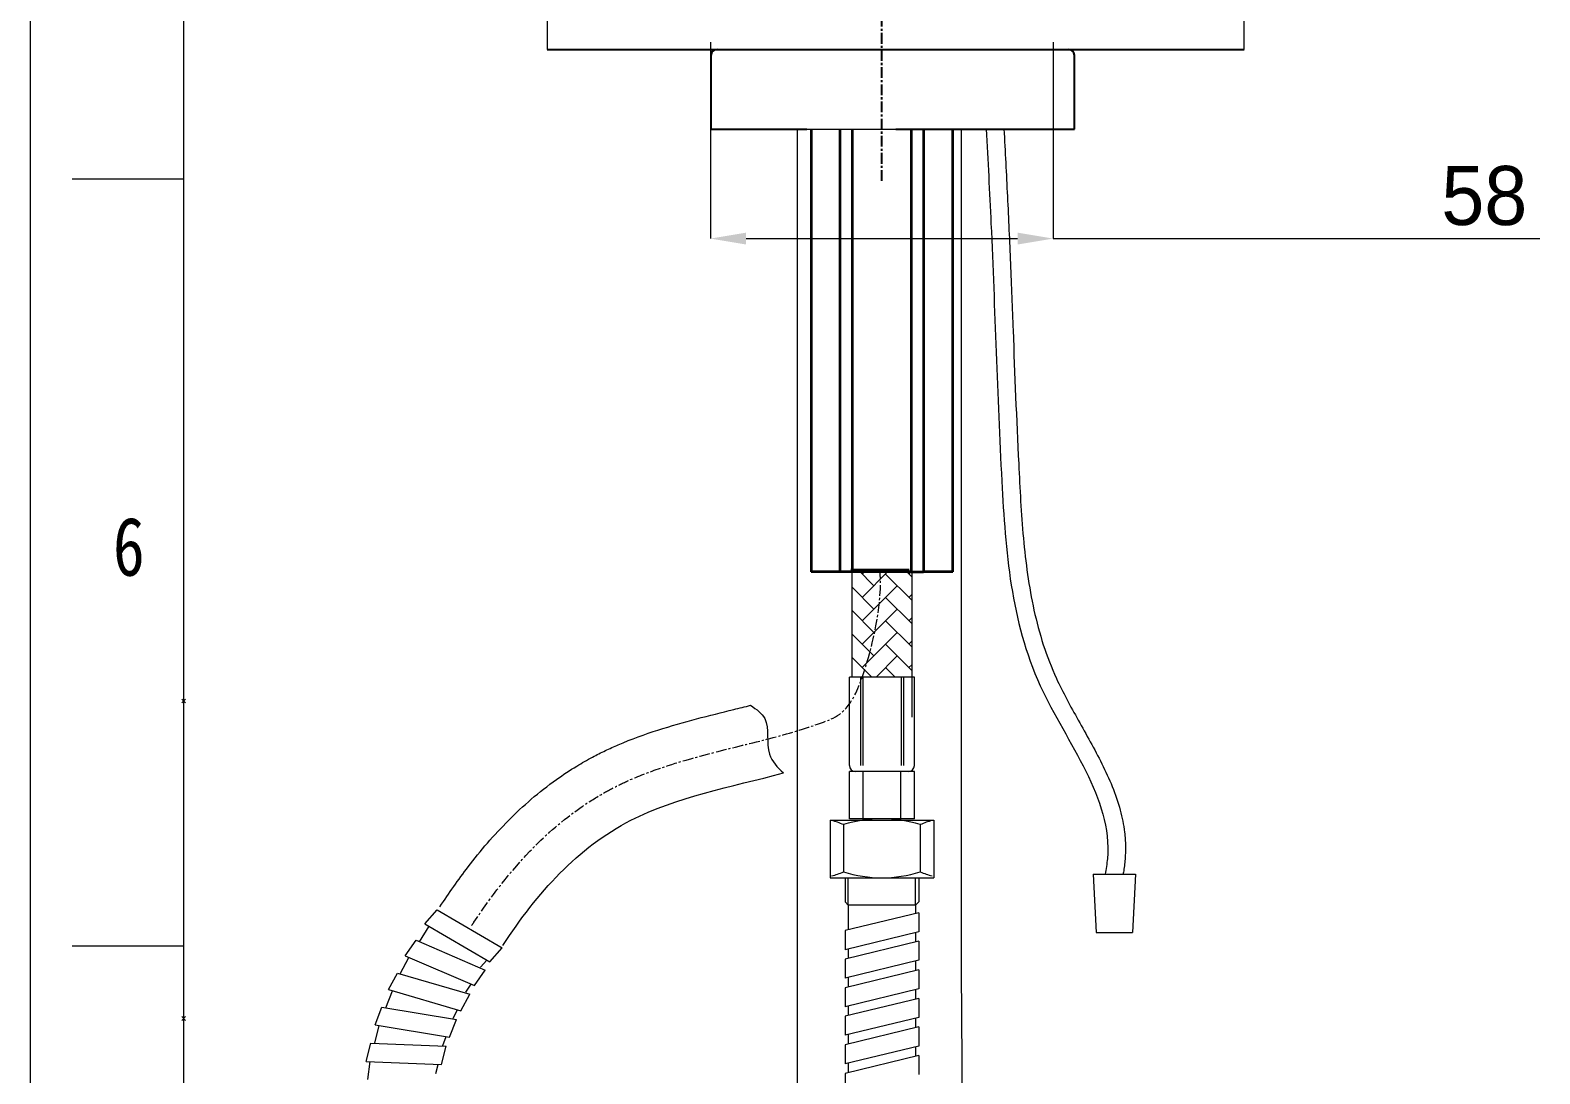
# Model space of a CAD drawing. Header units: inches. Extents: x 21126 to 21898, y -6726 to -5634.
# Drawn here: x 21125.8 to 21381.5, y -6461.1 to -6284.3 of the extents above; entities that cross this region are included whole.
import ezdxf

# ---------------------------------------------------------------- set-up
doc = ezdxf.new("R2010")
doc.units = ezdxf.units.IN
doc.header["$LTSCALE"] = 4.84
doc.header["$MEASUREMENT"] = 0
doc.header["$PDMODE"] = 3
doc.header["$PDSIZE"] = 0.3125
doc.linetypes.add('CENTER', pattern=[0.6, 0.375, -0.075, 0.075, -0.075])
doc.linetypes.add('CENTER2', pattern=[28.575, 19.05, -3.175, 3.175, -3.175])
doc.layers.get('0').update_dxf_attribs({"linetype": 'CONTINUOUS', "lineweight": 13})
doc.layers.add('2', color=1, linetype='CENTER2')
doc.layers.add('DIM', color=3, linetype='CONTINUOUS', lineweight=9)
doc.layers.add('중심선', color=1, linetype='CENTER', lineweight=25)
doc.styles.add('Daelim Dimension', font='')
doc.styles.get("Standard").update_dxf_attribs({"font": 'txt', "width": 0.8})
doc.styles.get('Daelim Dimension').set_extended_font_data('HYGothic-Extra')

msp = doc.modelspace()

# ---------------------------------------------------------------- linework, layer by layer
at = {"color": 7, "linetype": 'Continuous'}
for p, q in [((21125.82, -5633.52), (21125.82, -6725.51)), ((21151.82, -6309.51), (21132.93, -6309.51)), ((21151.82, -6439.51), (21132.93, -6439.51))]:
    msp.add_line(p, q, dxfattribs=at)
at = {"linetype": 'Continuous'}
for p, q in [((21151.82, -6699.51), (21151.82, -5659.51)), ((21268.72, -6378.41), (21266.11, -6375.8)), ((21266.74, -6376.43), (21267.37, -6375.8)), ((21266.74, -6380.39), (21271.33, -6375.8)), ((21275.14, -6380.87), (21270.7, -6376.43)), ((21275.14, -6376.91), (21274.03, -6375.8)), ((21274.66, -6376.43), (21275.14, -6375.95)), ((21268.72, -6382.37), (21265.02, -6378.67)), ((21266.74, -6384.35), (21272.68, -6378.41)), ((21275.14, -6384.83), (21270.7, -6380.39)), ((21274.66, -6380.39), (21275.14, -6379.91)), ((21268.72, -6386.33), (21265.02, -6382.63)), ((21266.74, -6388.31), (21272.68, -6382.37)), ((21275.14, -6388.79), (21270.7, -6384.35)), ((21274.66, -6384.35), (21275.14, -6383.87)), ((21268.72, -6390.29), (21265.02, -6386.59)), ((21266.74, -6392.27), (21272.68, -6386.33)), ((21275.14, -6392.75), (21270.7, -6388.31)), ((21274.66, -6388.31), (21275.14, -6387.83)), ((21268.36, -6393.89), (21265.02, -6390.55)), ((21269.08, -6393.89), (21272.68, -6390.29)), ((21274.66, -6392.27), (21275.14, -6391.79)), ((21272.32, -6393.89), (21270.7, -6392.27))]:
    msp.add_line(p, q, dxfattribs=at)
at = {"ltscale": 0.5}
for p, q in [((21213.37, -6282.53), (21213.37, -6287.53)), ((21331.41, -6287.53), (21331.41, -6282.53)), ((21252.44, -6301.03), (21272.44, -6301.03)), ((21261.31, -6418.14), (21278.85, -6418.14)), ((21305.87, -6427.3), (21313.01, -6427.3)), ((21305.87, -6427.3), (21306.36, -6437.19)), ((21313.01, -6427.3), (21312.52, -6437.19)), ((21261.31, -6427.89), (21278.85, -6427.89)), ((21306.36, -6437.19), (21312.52, -6437.19))]:
    msp.add_line(p, q, dxfattribs=at)
at = {"color": 252, "lineweight": 9, "ltscale": 0.5}
for p, q in [((21241.07, -6286.33), (21241.07, -6319.59)), ((21299.07, -6286.33), (21299.07, -6319.59)), ((21247.07, -6319.59), (21293.07, -6319.59))]:
    msp.add_line(p, q, dxfattribs=at)
for p, q in [((21255.81, -6443.59), (21255.81, -6301.03)), ((21283.56, -6443.59), (21283.56, -6301.03)), ((21265.02, -6393.89), (21265.02, -6375.8)), ((21275.14, -6375.8), (21275.14, -6375.95)), ((21275.14, -6375.95), (21275.14, -6376.91)), ((21275.14, -6376.91), (21275.14, -6379.91)), ((21275.14, -6379.91), (21275.14, -6380.87)), ((21275.14, -6380.87), (21275.14, -6393.89)), ((21275.14, -6383.87), (21275.14, -6384.83)), ((21264.58, -6408.89), (21264.58, -6393.89)), ((21275.58, -6393.89), (21264.58, -6393.89)), ((21275.58, -6393.89), (21264.58, -6393.89)), ((21264.58, -6408.89), (21264.58, -6393.89)), ((21275.58, -6393.89), (21264.58, -6393.89)), ((21266.51, -6408.89), (21266.51, -6393.89)), ((21266.51, -6408.89), (21266.51, -6393.89)), ((21266.89, -6408.89), (21266.89, -6393.89)), ((21266.89, -6408.89), (21266.89, -6393.89)), ((21273.42, -6408.89), (21273.42, -6393.89)), ((21273.42, -6408.89), (21273.42, -6393.89)), ((21273.8, -6408.89), (21273.8, -6393.89)), ((21273.8, -6408.89), (21273.8, -6393.89)), ((21275.14, -6393.89), (21275.14, -6400.67)), ((21275.14, -6393.89), (21275.14, -6400.67)), ((21275.58, -6408.89), (21275.58, -6393.89)), ((21275.58, -6408.89), (21275.58, -6393.89)), ((21264.58, -6417.89), (21264.58, -6409.89)), ((21275.58, -6409.89), (21264.58, -6409.89)), ((21264.58, -6417.89), (21264.58, -6409.89)), ((21275.58, -6409.89), (21264.58, -6409.89)), ((21266.91, -6417.89), (21266.91, -6409.89)), ((21266.91, -6417.89), (21266.91, -6409.89)), ((21273.26, -6417.89), (21273.26, -6409.89)), ((21273.26, -6417.89), (21273.26, -6409.89)), ((21275.58, -6417.89), (21275.58, -6409.89)), ((21275.58, -6417.89), (21275.58, -6409.89)), ((21261.31, -6418.14), (21261.31, -6427.89)), ((21263.58, -6418.89), (21263.58, -6426.89)), ((21275.58, -6417.89), (21264.58, -6417.89)), ((21276.58, -6418.89), (21276.58, -6426.89)), ((21278.85, -6418.14), (21278.85, -6427.89)), ((21261.31, -6427.89), (21278.85, -6427.89)), ((21263.83, -6427.89), (21263.83, -6431.95)), ((21276.33, -6427.89), (21276.33, -6431.95)), ((21264.39, -6432.51), (21263.83, -6431.95)), ((21264.39, -6432.51), (21264.39, -6436.71)), ((21275.77, -6432.51), (21264.39, -6432.51)), ((21275.77, -6432.51), (21276.33, -6431.95)), ((21275.77, -6432.51), (21275.77, -6433.95)), ((21192.64, -6435.71), (21194.78, -6433.33)), ((21194.78, -6433.33), (21205.79, -6439.78)), ((21276.33, -6433.81), (21263.83, -6436.85)), ((21276.33, -6433.81), (21276.33, -6437.04)), ((21191.74, -6438.73), (21193.38, -6436.1)), ((21192.64, -6435.71), (21203.65, -6442.16)), ((21263.83, -6436.85), (21263.83, -6440.08)), ((21276.33, -6437.04), (21263.83, -6440.08)), ((21275.77, -6437.18), (21275.77, -6438.79)), ((21189.34, -6441.11), (21191.18, -6438.49)), ((21191.18, -6438.49), (21202.9, -6443.55)), ((21203.65, -6442.16), (21205.79, -6439.78)), ((21276.33, -6438.65), (21263.83, -6441.69)), ((21264.39, -6439.94), (21264.39, -6441.55)), ((21276.33, -6438.65), (21276.33, -6441.88)), ((21188.49, -6444.16), (21189.97, -6441.38)), ((21188.54, -6444.06), (21189.97, -6441.38)), ((21189.34, -6441.11), (21201.06, -6446.17)), ((21202.08, -6443.06), (21203.15, -6441.87)), ((21263.83, -6441.69), (21263.83, -6444.91)), ((21276.33, -6441.88), (21263.83, -6444.91)), ((21275.77, -6442.02), (21275.77, -6443.63)), ((21186.53, -6446.85), (21188.03, -6444.03)), ((21188.03, -6444.03), (21200.28, -6447.62)), ((21201.06, -6446.17), (21202.9, -6443.55)), ((21255.81, -6510.29), (21255.81, -6443.59)), ((21276.33, -6443.49), (21263.83, -6446.53)), ((21264.39, -6444.78), (21264.39, -6446.39)), ((21276.33, -6443.49), (21276.33, -6446.72)), ((21284, -6506.2), (21283.56, -6443.59)), ((21186.07, -6449.94), (21187.18, -6447.04)), ((21186.53, -6446.85), (21198.78, -6450.45)), ((21198.78, -6450.45), (21200.28, -6447.62)), ((21199.61, -6447.25), (21200.53, -6445.94)), ((21263.83, -6446.53), (21263.83, -6449.75)), ((21276.33, -6446.72), (21263.83, -6449.75)), ((21276.33, -6448.33), (21263.83, -6451.37)), ((21275.77, -6446.85), (21275.77, -6448.47)), ((21276.33, -6448.33), (21276.33, -6451.56)), ((21184.26, -6452.82), (21185.4, -6449.83)), ((21185.4, -6449.83), (21198, -6451.91)), ((21197.47, -6451.7), (21198.22, -6450.28)), ((21264.39, -6449.62), (21264.39, -6451.23)), ((21184.17, -6455.94), (21184.92, -6452.93)), ((21184.26, -6452.82), (21196.85, -6454.89)), ((21196.85, -6454.89), (21198, -6451.91)), ((21263.83, -6451.37), (21263.83, -6454.59)), ((21276.33, -6451.56), (21263.83, -6454.59)), ((21276.33, -6453.17), (21263.83, -6456.21)), ((21275.77, -6451.69), (21275.77, -6453.31)), ((21276.33, -6453.17), (21276.33, -6456.4)), ((21182.73, -6459.02), (21183.5, -6455.92)), ((21183.5, -6455.92), (21196.25, -6456.44)), ((21195.71, -6456.3), (21196.28, -6454.8)), ((21264.39, -6454.46), (21264.39, -6456.07)), ((21195.48, -6459.55), (21196.25, -6456.44)), ((21263.83, -6456.21), (21263.83, -6459.43)), ((21276.33, -6456.4), (21263.83, -6459.43)), ((21276.33, -6458.01), (21263.83, -6461.05)), ((21275.77, -6456.53), (21275.77, -6458.15)), ((21276.33, -6458.01), (21276.33, -6461.24)), ((21182.73, -6459.02), (21195.48, -6459.55)), ((21183.03, -6462.06), (21183.4, -6459.05)), ((21194.52, -6461.07), (21194.9, -6459.52)), ((21263.83, -6461.05), (21263.83, -6464.27)), ((21264.39, -6459.3), (21264.39, -6460.91))]:
    msp.add_line(p, q)
at = {"color": 7, "lineweight": 35}
for p, q in [((21258.07, -6301.03), (21258.07, -6376.04)), ((21263.02, -6376.04), (21263.02, -6301.03)), ((21265.12, -6376.04), (21265.12, -6301.03)), ((21275.02, -6301.03), (21275.02, -6376.04)), ((21277.12, -6301.03), (21277.12, -6376.04)), ((21282.07, -6376.04), (21282.07, -6301.03))]:
    msp.add_line(p, q, dxfattribs=at)
at = {"color": 7, "lineweight": 35, "ltscale": 0.123772}
for p, q in [((21263.02, -6376.04), (21258.07, -6376.04)), ((21282.07, -6376.04), (21277.12, -6376.04))]:
    msp.add_line(p, q, dxfattribs=at)
at = {"color": 7, "lineweight": 35, "ltscale": 0.052499}
for p, q in [((21265.12, -6376.04), (21263.02, -6376.04)), ((21275.02, -6376.04), (21277.12, -6376.04))]:
    msp.add_line(p, q, dxfattribs=at)
at = {"color": 7, "lineweight": 35, "ltscale": 0.247543}
for p, q in [((21274.7, -6375.8), (21264.8, -6375.8)), ((21275.13, -6376.04), (21265.01, -6376.04))]:
    msp.add_line(p, q, dxfattribs=at)
at = {"color": 3}
for p, q in [((21264.39, -6432.51), (21264.39, -6427.89)), ((21275.77, -6432.51), (21275.77, -6427.89))]:
    msp.add_line(p, q, dxfattribs=at)
for centre, radius, start, end in [((21265.58, -6408.89), 1, 180, 270), ((21265.58, -6408.89), 1, 180, 270), ((21274.58, -6408.89), 1, 270, 0), ((21274.58, -6408.89), 1, 270, 0), ((21258.5, -6430.43), 12.61, 66.2483, 75.936), ((21270.08, -6439.52), 21.63, 72.5082, 107.4918), ((21281.66, -6430.43), 12.61, 104.064, 113.7517), ((21258.5, -6415.35), 12.61, 284.064, 293.7517), ((21270.08, -6406.27), 21.63, 252.5081, 287.4919), ((21281.66, -6415.35), 12.61, 246.2483, 255.936)]:
    msp.add_arc(centre, radius, start, end)
at = {"ltscale": 0.5}
for points, knots in [([(21287.75, -6301.03), (21288.03, -6306.37), (21289.07, -6326.26), (21289.94, -6357.81), (21292.64, -6394.9), (21309.85, -6415.12), (21308.04, -6426.42), (21307.9, -6427.3)], [2.461985, 2.461985, 2.461985, 2.461985, 18.503757, 62.213873, 97.448387, 128.889519, 131.555926, 131.555926, 131.555926, 131.555926]), ([(21290.75, -6301.03), (21290.95, -6304.84), (21291.15, -6308.65), (21291.52, -6316.25), (21291.69, -6320.03), (21292, -6327.58), (21292.14, -6331.35), (21292.58, -6342.66), (21292.86, -6350.19), (21293.35, -6359.85), (21293.45, -6361.97), (21293.71, -6366.17), (21293.85, -6368.26), (21294.42, -6374.49), (21294.96, -6378.56), (21296.71, -6386.51), (21297.92, -6390.37), (21300.7, -6396.45), (21302, -6398.81), (21304.69, -6403.61), (21306.09, -6406.05), (21308.59, -6411.1), (21309.71, -6413.71), (21310.77, -6417.67), (21311.02, -6418.91), (21311.26, -6420.96), (21311.32, -6421.74), (21311.35, -6423.27), (21311.33, -6424), (21311.24, -6425.13), (21311.2, -6425.52), (21311.1, -6426.26), (21311.05, -6426.62), (21310.98, -6427.08), (21310.96, -6427.19), (21310.94, -6427.3)], [2.620661, 2.620661, 2.620661, 2.620661, 14.064307, 14.064307, 25.39521, 25.39521, 36.726113, 36.726113, 59.387919, 59.387919, 65.734166, 65.734166, 72.080413, 72.080413, 84.772906, 84.772906, 97.465399, 97.465399, 105.364, 105.364, 113.262601, 113.262601, 121.161202, 121.161202, 124.64214, 124.64214, 126.771933, 126.771933, 128.729691, 128.729691, 129.743777, 129.743777, 130.757863, 130.757863, 131.084173, 131.084173, 131.084173, 131.084173])]:
    msp.add_open_spline(points, degree=3, knots=knots, dxfattribs=at)
at = {"color": 1, "linetype": 'CENTER'}
msp.add_open_spline([(21200.63, -6435.96), (21200.75, -6435.78), (21200.87, -6435.6), (21203.82, -6431.16), (21206.92, -6427.09), (21212.9, -6420.86), (21215.56, -6418.5), (21219.7, -6415.53), (21220.98, -6414.69), (21223.16, -6413.41), (21224.05, -6412.93), (21225.86, -6412.01), (21226.77, -6411.59), (21229.53, -6410.39), (21231.4, -6409.7), (21236.49, -6408), (21239.74, -6407.14), (21246.11, -6405.53), (21249.25, -6404.78), (21255.23, -6403.18), (21258.07, -6402.32), (21262.73, -6400.53), (21264.62, -6399.65), (21266.67, -6394.08), (21270.45, -6384.01), (21269.75, -6375.8)], degree=3, knots=[22.352411, 22.352411, 22.352411, 22.352411, 22.942572, 22.942572, 37.10241, 37.10241, 46.904646, 46.904646, 51.03864, 51.03864, 53.744952, 53.744952, 56.451264, 56.451264, 61.863888, 61.863888, 71.165375, 71.165375, 80.466862, 80.466862, 89.768349, 89.768349, 97.059083, 97.059083, 97.576939, 97.576939, 97.576939, 97.576939], dxfattribs=at)
for points, knots in [([(21195.23, -6432.8), (21196.74, -6430.5), (21198.32, -6428.23), (21202.1, -6423.3), (21204.35, -6420.67), (21209.29, -6415.7), (21211.99, -6413.36), (21216.06, -6410.45), (21217.22, -6409.69), (21219.27, -6408.44), (21220.16, -6407.93), (21221.78, -6407.06), (21222.52, -6406.69), (21223.97, -6406), (21224.7, -6405.67), (21227.69, -6404.39), (21229.93, -6403.58), (21234.36, -6402.15), (21236.55, -6401.54), (21240.84, -6400.4), (21242.94, -6399.88), (21245.94, -6399.14), (21246.89, -6398.91), (21247.82, -6398.67)], [22.06908, 22.06908, 22.06908, 22.06908, 29.291262, 29.291262, 38.153958, 38.153958, 47.016655, 47.016655, 50.363196, 50.363196, 52.795725, 52.795725, 54.724992, 54.724992, 56.654258, 56.654258, 62.626725, 62.626725, 68.599192, 68.599192, 74.647025, 74.647025, 77.520975, 77.520975, 77.520975, 77.520975]), ([(21247.82, -6398.67), (21248.88, -6399.37), (21251.41, -6401.23), (21250.04, -6406.67), (21252.35, -6409.15), (21253.4, -6410.14)], [1.628678, 1.628678, 1.628678, 1.628678, 4.919017, 11.019286, 14.943054, 14.943054, 14.943054, 14.943054]), ([(21205.88, -6439.36), (21211.75, -6430.43), (21224.34, -6416.25), (21244.53, -6412.49), (21253.4, -6410.14)], [22.391961, 22.391961, 22.391961, 22.391961, 53.506965, 80.016397, 80.016397, 80.016397, 80.016397])]:
    msp.add_open_spline(points, degree=3, knots=knots)
for p in [(21151.82, -6397.94), (21151.82, -6397.94), (21151.82, -6451.74), (21151.82, -6451.74)]:
    msp.add_point(p)
at = {"color": 252}
for points in [[(21247.07, -6318.59), (21247.07, -6320.59), (21241.07, -6319.59)], [(21293.07, -6320.59), (21293.07, -6318.59), (21299.07, -6319.59)]]:
    msp.add_solid(points, dxfattribs=at)
at = {"layer": '2', "linetype": 'CENTER'}
msp.add_open_spline([(21270.06, -6309.8), (21270.06, -6304.82), (21270.06, -6294.87), (21270.06, -6230.36), (21270.06, -6217.93), (21270.06, -6209.22), (21270.06, -6204.25), (21270.06, -6200.51), (21270.06, -6196.78), (21270.06, -6193.05), (21270.06, -6189.32), (21270.06, -6184.35), (21270.06, -6178.13), (21270.06, -5857.05), (21270.06, -6163.2), (21270.06, -6153.25), (21270.06, -6145.79), (21270.06, -6140.81)], degree=3, knots=[0, 0, 0, 0, 0.125, 0.25, 0.375001, 0.437501, 0.468751, 0.500001, 0.531251, 0.562501, 0.593751, 0.625001, 0.687501, 0.750001, 0.812501, 0.875001, 1, 1, 1, 1], dxfattribs=at)
at = {"layer": 'DIM'}
msp.add_line((21299.07, -6319.59), (21381.51, -6319.59), dxfattribs=at)
at = {"layer": '중심선', "color": 0, "linetype": 'Continuous'}
for p, q in [((21213.37, -6287.53), (21246.3, -6287.53)), ((21241.15, -6301.03), (21241.15, -6288.53)), ((21246.3, -6287.53), (21259.25, -6287.53)), ((21259.25, -6287.53), (21305.83, -6287.53)), ((21302.68, -6301.03), (21302.68, -6288.53)), ((21305.83, -6287.53), (21331.41, -6287.53)), ((21241.15, -6301.03), (21257.35, -6301.03)), ((21272.44, -6301.03), (21302.68, -6301.03)), ((21264.38, -6376.04), (21260.07, -6376.04))]:
    msp.add_line(p, q, dxfattribs=at)
for centre, start, end in [((21242.15, -6288.53), 90, 180), ((21301.68, -6288.53), 0, 90)]:
    msp.add_arc(centre, 1, start, end, dxfattribs=at)

# ---------------------------------------------------------------- texts
at = {"insert": (21142.53, -6371.84), "char_height": 9.91, "attachment_point": 5}
msp.add_mtext_dynamic_manual_height_columns('6', width=50, gutter_width=12.5, heights=[0], dxfattribs=at)
at = {"layer": 'DIM', "insert": (21372.11, -6312.36), "char_height": 10, "attachment_point": 5, "style": 'Daelim Dimension'}
msp.add_mtext('\\A1;58', dxfattribs=at)

doc.saveas('drawing.dxf')
